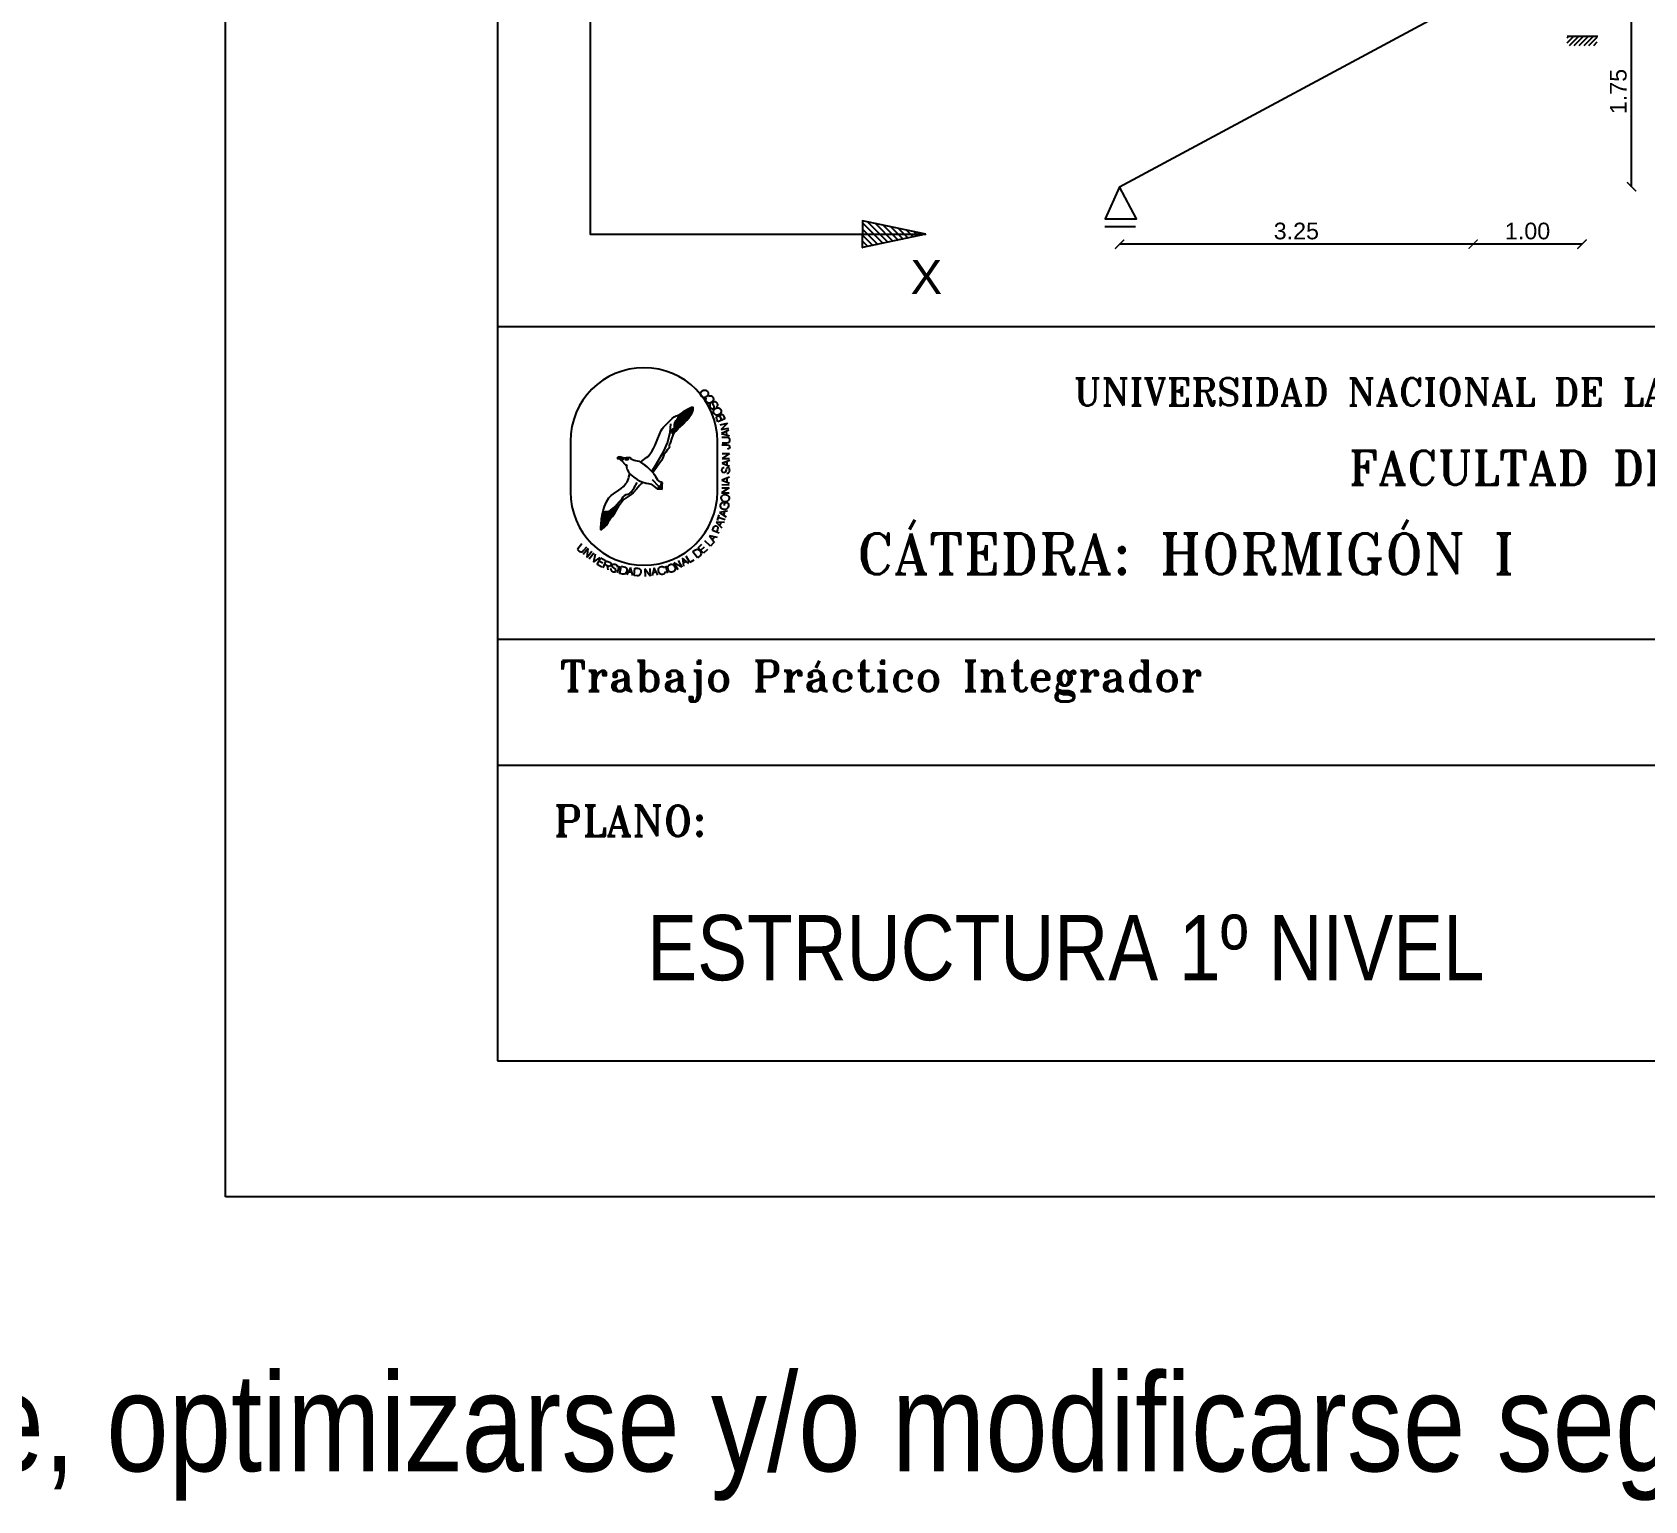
# Model space of a CAD drawing. Header units: millimetres. Extents: x 190.8 to 271.9, y 200.6 to 238.1.
# Drawn here: x 245.17 to 259.99, y 200.6 to 214.1 of the extents above; entities that cross this region are included whole.
import ezdxf
from ezdxf.enums import TextEntityAlignment as Align

# ---------------------------------------------------------------- set-up
doc = ezdxf.new("R2010")
doc.units = ezdxf.units.MM
for name, color, linetype in [('Baja', 2, 'Continuous'), ('CARATULA', 7, 'Continuous'), ('CROQUIS', 7, 'Continuous'), ('Recuadro', 1, 'Continuous'), ('Textos', 2, 'Continuous'), ('VIGAS', 5, 'Continuous')]:
    doc.layers.add(name, color=color, linetype=linetype)
doc.styles.add('NARROW', font='ARIALN.TTF', dxfattribs={"width": 0.9})
doc.styles.add('ROMANT', font='romant', dxfattribs={"height": 2.5})
doc.styles.get("Standard").update_dxf_attribs({"font": 'ARIAL.TTF'})
doc.dimstyles.get("Standard").update_dxf_attribs({"dimscale": 0.85, "dimtxt": 0.18, "dimasz": 0.1, "dimexe": 0.1, "dimexo": 0.06, "dimgap": 0.05, "dimtad": 1, "dimzin": 4, "dimdsep": 46, "dimtxsty": 'Standard', "dimblk1": 'ARCHTICK', "dimblk2": 'ARCHTICK', "dimsah": 1, "dimcen": 0.1, "dimse1": 1, "dimse2": 1, "dimclrd": 8, "dimclre": 8, "dimclrt": 1, "dimadec": 0, "dimazin": 1, "dimtfac": 1, "dimtix": 1, "dimtofl": 0, "dimtmove": 2, "dimatfit": 3, "dimldrblk": 'ARCHTICK', "dimfxl": 0, "dimtolj": 1, "dimtzin": 4, "dimarcsym": 0})

# ---------------------------------------------------------------- blocks, each defined once
blk = doc.blocks.new('_ARCHTICK')
at = {"color": 0, "linetype": 'ByBlock', "const_width": 0.15}
blk.add_lwpolyline([(-0.5, -0.5), (0.5, 0.5)], dxfattribs=at)
blk = doc.blocks.new('*D34')
at = {"layer": 'DEFPOINTS', "color": 0}
for p in [(258.412, 214.428), (259.412, 214.428), (258.412, 212.15)]:
    blk.add_point(p, dxfattribs=at)
at = {"layer": 'VIGAS', "color": 8, "lineweight": -2}
blk.add_line((259.412, 212.15), (258.412, 212.15), dxfattribs=at)
at = {"layer": 'VIGAS', "color": 8, "lineweight": -2, "xscale": 0.085, "yscale": 0.085, "zscale": 0.085, "rotation": 180}
blk.add_blockref('_ARCHTICK', (258.412, 212.15), dxfattribs=at)
at = {"layer": 'VIGAS', "color": 8, "lineweight": -2, "xscale": 0.085, "yscale": 0.085, "zscale": 0.085}
blk.add_blockref('_ARCHTICK', (259.412, 212.15), dxfattribs=at)
at = {"layer": 'VIGAS', "color": 1, "insert": (258.912, 212.27), "char_height": 0.153, "attachment_point": 5}
blk.add_mtext('\\A1;1.00', dxfattribs=at)
blk = doc.blocks.new('*D35')
at = {"layer": 'DEFPOINTS', "color": 0}
for p in [(258.412, 214.428), (255.162, 212.678), (255.162, 212.15)]:
    blk.add_point(p, dxfattribs=at)
at = {"layer": 'VIGAS', "color": 8, "lineweight": -2}
blk.add_line((258.412, 212.15), (255.162, 212.15), dxfattribs=at)
at = {"layer": 'VIGAS', "color": 8, "lineweight": -2, "xscale": 0.085, "yscale": 0.085, "zscale": 0.085, "rotation": 180}
blk.add_blockref('_ARCHTICK', (255.162, 212.15), dxfattribs=at)
at = {"layer": 'VIGAS', "color": 8, "lineweight": -2, "xscale": 0.085, "yscale": 0.085, "zscale": 0.085}
blk.add_blockref('_ARCHTICK', (258.412, 212.15), dxfattribs=at)
at = {"layer": 'VIGAS', "color": 1, "insert": (256.787, 212.27), "char_height": 0.153, "attachment_point": 5}
blk.add_mtext('\\A1;3.25', dxfattribs=at)
blk = doc.blocks.new('*D36')
at = {"layer": 'DEFPOINTS', "color": 0}
for p in [(259.412, 214.428), (259.868, 214.428), (255.162, 212.678)]:
    blk.add_point(p, dxfattribs=at)
at = {"layer": 'VIGAS', "color": 8, "lineweight": -2}
blk.add_line((259.868, 212.678), (259.868, 214.428), dxfattribs=at)
at = {"layer": 'VIGAS', "color": 8, "lineweight": -2, "xscale": 0.085, "yscale": 0.085, "zscale": 0.085}
for p, rotation in [((259.868, 214.428), 90), ((259.868, 212.678), 270)]:
    blk.add_blockref('_ARCHTICK', p, dxfattribs=dict(at, rotation=rotation))
at = {"layer": 'VIGAS', "color": 1, "insert": (259.747, 213.553), "char_height": 0.153, "attachment_point": 5, "rotation": 90}
blk.add_mtext('\\A1;1.75', dxfattribs=at)
blk = doc.blocks.new('*X120')
at = {"color": 0}
for p, q in [((-1.533, -1.533), (-0.997, -0.997)), ((-1.531, -1.513), (-0.978, -0.961)), ((-1.529, -1.494), (-0.96, -0.924)), ((-1.528, -1.475), (-0.982, -0.929)), ((-1.527, -1.456), (-1.019, -0.948)), ((-1.525, -1.437), (-1.057, -0.969)), ((-1.524, -1.418), (-1.098, -0.992)), ((-1.523, -1.399), (-1.141, -1.018)), ((-1.541, -1.612), (-1.11, -1.181)), ((-1.541, -1.629), (-1.146, -1.234)), ((-1.541, -1.647), (-1.25, -1.356)), ((-1.541, -1.665), (-1.267, -1.391)), ((-1.541, -1.682), (-1.286, -1.427)), ((-1.54, -1.593), (-1.075, -1.128)), ((-1.538, -1.573), (-1.036, -1.071)), ((-1.535, -1.553), (-1.015, -1.033)), ((-1.522, -1.38), (-1.22, -1.079)), ((-1.52, -1.361), (-1.294, -1.135)), ((-1.518, -1.341), (-1.337, -1.16)), ((-1.515, -1.321), (-1.37, -1.175)), ((-1.513, -1.301), (-1.391, -1.179)), ((-1.511, -1.67), (-1.31, -1.47)), ((-1.51, -1.28), (-1.41, -1.18)), ((-1.503, -1.256), (-1.428, -1.181)), ((-1.496, -1.231), (-1.45, -1.185)), ((-1.442, -1.619), (-1.385, -1.562))]:
    blk.add_line(p, q, dxfattribs=at)
blk = doc.blocks.new('*X121')
at = {"color": 0}
for p, q in [((0.271, -0.383), (0.359, -0.295)), ((0.288, -0.384), (0.414, -0.258)), ((0.305, -0.384), (0.413, -0.277)), ((0.322, -0.385), (0.412, -0.296)), ((0.34, -0.385), (0.41, -0.314)), ((0.357, -0.386), (0.409, -0.333)), ((0.363, -0.291), (0.416, -0.238)), ((0.366, -0.27), (0.418, -0.219)), ((0.369, -0.249), (0.42, -0.199)), ((0.372, -0.229), (0.411, -0.19)), ((0.374, -0.386), (0.408, -0.352)), ((0.375, -0.208), (0.401, -0.183)), ((0.378, -0.187), (0.39, -0.176)), ((0.391, -0.387), (0.407, -0.371))]:
    blk.add_line(p, q, dxfattribs=at)
blk = doc.blocks.new('*X122')
at = {"color": 0}
for p, q in [((-1.011, 0.58), (-0.965, 0.626)), ((-1.001, 0.608), (-0.991, 0.617)), ((-1, 0.573), (-0.941, 0.632)), ((-0.985, 0.571), (-0.928, 0.628)), ((-0.97, 0.568), (-0.915, 0.623)), ((-0.954, 0.566), (-0.901, 0.619)), ((-0.94, 0.563), (-0.887, 0.615)), ((-0.93, 0.555), (-0.874, 0.611)), ((-0.921, 0.546), (-0.86, 0.607)), ((-0.911, 0.538), (-0.846, 0.604)), ((-0.902, 0.53), (-0.837, 0.595)), ((-0.892, 0.522), (-0.836, 0.579)), ((-0.874, 0.522), (-0.834, 0.562)), ((-0.845, 0.534), (-0.833, 0.545)), ((-0.767, 0.559), (-0.734, 0.592)), ((-0.761, 0.548), (-0.715, 0.593)), ((-0.751, 0.54), (-0.7, 0.59)), ((-0.738, 0.535), (-0.687, 0.586)), ((-0.725, 0.53), (-0.677, 0.578)), ((-0.708, 0.53), (-0.668, 0.569)), ((-0.686, 0.533), (-0.664, 0.556))]:
    blk.add_line(p, q, dxfattribs=at)
blk = doc.blocks.new('*X119')
at = {"color": 0}
for p, q in [((0.707, 1.414), (1.381, 2.088)), ((0.708, 1.397), (1.376, 2.066)), ((0.715, 1.44), (1.385, 2.11)), ((0.721, 1.463), (1.388, 2.131)), ((0.785, 1.599), (1.384, 2.197)), ((0.785, 1.616), (1.363, 2.194)), ((0.786, 1.634), (1.343, 2.191)), ((0.789, 1.584), (1.39, 2.185)), ((0.789, 1.655), (1.314, 2.181)), ((0.792, 1.57), (1.39, 2.168)), ((0.794, 1.678), (1.282, 2.166)), ((0.796, 1.556), (1.391, 2.151)), ((0.804, 1.705), (1.245, 2.146)), ((0.833, 1.752), (1.207, 2.127)), ((0.896, 1.833), (1.168, 2.105)), ((0.909, 1.864), (1.126, 2.081)), ((0.913, 1.885), (1.085, 2.058)), ((0.716, 1.388), (1.364, 2.036)), ((0.724, 1.379), (1.341, 1.995)), ((0.726, 1.486), (0.78, 1.54)), ((0.733, 1.369), (1.313, 1.95)), ((0.741, 1.36), (1.273, 1.891)), ((0.916, 1.906), (1.038, 2.028)), ((0.919, 1.927), (0.985, 1.992)), ((0.922, 1.948), (0.931, 1.957)), ((0.996, 1.597), (1.216, 1.817)), ((0.75, 1.351), (0.825, 1.426))]:
    blk.add_line(p, q, dxfattribs=at)
blk = doc.blocks.new('GABIBATROS')
at = {"color": 1, "linetype": 'Continuous'}
for p, q in [((0.452, 0.927), (0.492, 0.963)), ((0.492, 0.963), (0.527, 0.997)), ((0.527, 0.997), (0.562, 1.027)), ((0.562, 1.027), (0.604, 1.047)), ((0.6, 0.95), (0.581, 0.929)), ((0.617, 0.969), (0.6, 0.95)), ((0.604, 1.047), (0.647, 1.064)), ((0.652, 0.95), (0.604, 0.938)), ((0.629, 0.988), (0.617, 0.969)), ((0.639, 1.009), (0.629, 0.988)), ((0.647, 1.064), (0.639, 1.009)), ((0.735, 1.123), (0.647, 1.064)), ((0.647, 1.064), (0.65, 1.055)), ((0.65, 1.055), (0.659, 1.044)), ((0.699, 0.962), (0.652, 0.95)), ((0.659, 1.044), (0.689, 1.021)), ((0.689, 1.021), (0.717, 0.998)), ((0.716, 0.97), (0.699, 0.962)), ((0.725, 0.978), (0.716, 0.97)), ((0.717, 0.998), (0.725, 0.988)), ((0.725, 0.988), (0.725, 0.978)), ((0.733, 0.877), (0.814, 0.963)), ((0.814, 1.168), (0.735, 1.123)), ((0.878, 1.201), (0.814, 1.168)), ((0.814, 0.963), (0.854, 1.013)), ((0.854, 1.013), (0.888, 1.061)), ((0.906, 1.213), (0.878, 1.201)), ((0.888, 1.061), (0.909, 1.096)), ((0.936, 1.217), (0.906, 1.213)), ((0.909, 1.096), (0.927, 1.128)), ((0.927, 1.128), (0.935, 1.168)), ((0.935, 1.168), (0.937, 1.19)), ((0.937, 1.19), (0.936, 1.217)), ((1.396, 1.012), (1.402, 1.033)), ((1.402, 0.985), (1.396, 1.012)), ((1.402, 1.033), (1.419, 1.046)), ((1.423, 0.933), (1.402, 0.985)), ((1.419, 1.046), (1.438, 1.048)), ((1.56, 0.988), (1.423, 0.933)), ((1.438, 1.048), (1.448, 1.044)), ((1.448, 1.044), (1.456, 1.038)), ((1.456, 1.038), (1.458, 1.051)), ((1.458, 1.051), (1.462, 1.062)), ((1.462, 1.062), (1.48, 1.076)), ((1.48, 1.076), (1.498, 1.079)), ((1.498, 1.079), (1.516, 1.074)), ((1.516, 1.074), (1.528, 1.062)), ((1.528, 1.062), (1.54, 1.04)), ((1.54, 1.04), (1.56, 0.988)), ((0.246, 0.608), (0.275, 0.687)), ((0.275, 0.687), (0.31, 0.764)), ((0.31, 0.764), (0.332, 0.797)), ((0.332, 0.797), (0.358, 0.828)), ((0.358, 0.828), (0.407, 0.883)), ((0.407, 0.883), (0.452, 0.927)), ((0.432, 0.519), (0.483, 0.721)), ((0.483, 0.721), (0.499, 0.896)), ((0.519, 0.749), (0.511, 0.724)), ((0.511, 0.724), (0.544, 0.688)), ((0.526, 0.779), (0.519, 0.749)), ((0.553, 0.705), (0.52, 0.62)), ((0.569, 0.819), (0.526, 0.779)), ((0.534, 0.746), (0.53, 0.737)), ((0.53, 0.737), (0.532, 0.728)), ((0.532, 0.728), (0.538, 0.721)), ((0.544, 0.753), (0.534, 0.746)), ((0.538, 0.721), (0.553, 0.705)), ((0.557, 0.758), (0.544, 0.753)), ((0.544, 0.688), (0.595, 0.749)), ((0.565, 0.766), (0.557, 0.758)), ((0.569, 0.902), (0.562, 0.874)), ((0.562, 0.874), (0.562, 0.847)), ((0.562, 0.847), (0.569, 0.819)), ((0.585, 0.795), (0.565, 0.766)), ((0.581, 0.929), (0.569, 0.902)), ((0.578, 0.923), (0.575, 0.907)), ((0.575, 0.907), (0.581, 0.891)), ((0.587, 0.931), (0.578, 0.923)), ((0.581, 0.891), (0.589, 0.877)), ((0.603, 0.824), (0.585, 0.795)), ((0.604, 0.938), (0.587, 0.931)), ((0.589, 0.877), (0.591, 0.865)), ((0.591, 0.865), (0.593, 0.854)), ((0.593, 0.854), (0.598, 0.844)), ((0.595, 0.749), (0.644, 0.804)), ((0.598, 0.844), (0.604, 0.835)), ((0.604, 0.835), (0.603, 0.824)), ((0.644, 0.804), (0.689, 0.842)), ((0.689, 0.842), (0.733, 0.877)), ((0.088, 0.295), (0.125, 0.351)), ((0.125, 0.351), (0.16, 0.41)), ((0.16, 0.41), (0.192, 0.473)), ((0.192, 0.473), (0.219, 0.538)), ((0.219, 0.538), (0.246, 0.608)), ((0.219, 0.11), (0.362, 0.357)), ((0.362, 0.357), (0.432, 0.519)), ((0.401, 0.34), (0.365, 0.283)), ((0.435, 0.388), (0.401, 0.34)), ((0.456, 0.412), (0.435, 0.388)), ((0.463, 0.42), (0.456, 0.412)), ((0.468, 0.431), (0.463, 0.42)), ((0.472, 0.493), (0.468, 0.486)), ((0.468, 0.486), (0.469, 0.46)), ((0.47, 0.445), (0.468, 0.431)), ((0.469, 0.46), (0.47, 0.445)), ((0.477, 0.496), (0.472, 0.493)), ((0.483, 0.502), (0.477, 0.496)), ((0.489, 0.513), (0.483, 0.502)), ((0.52, 0.62), (0.489, 0.513)), ((1.5, 0.629), (1.586, 0.63)), ((1.502, 0.478), (1.604, 0.48)), ((1.588, 0.512), (1.503, 0.511)), ((1.586, 0.63), (1.606, 0.629)), ((1.625, 0.519), (1.588, 0.512)), ((1.604, 0.48), (1.632, 0.476)), ((1.606, 0.629), (1.621, 0.626)), ((1.63, 0.401), (1.61, 0.399)), ((1.621, 0.626), (1.634, 0.619)), ((1.637, 0.527), (1.625, 0.519)), ((1.643, 0.409), (1.63, 0.401)), ((1.632, 0.476), (1.642, 0.47)), ((1.634, 0.619), (1.643, 0.608)), ((1.646, 0.538), (1.637, 0.527)), ((1.642, 0.47), (1.648, 0.462)), ((1.643, 0.608), (1.65, 0.592)), ((1.651, 0.421), (1.643, 0.409)), ((1.651, 0.554), (1.646, 0.538)), ((1.648, 0.462), (1.652, 0.451)), ((1.65, 0.592), (1.652, 0.573)), ((1.652, 0.573), (1.651, 0.554)), ((1.654, 0.439), (1.651, 0.421)), ((1.652, 0.451), (1.654, 0.439)), ((-0.543, 0.237), (-0.552, 0.212)), ((-0.552, 0.212), (-0.508, 0.205)), ((-0.51, 0.248), (-0.543, 0.237)), ((-0.483, 0.24), (-0.51, 0.248)), ((-0.508, 0.205), (-0.474, 0.176)), ((-0.443, 0.228), (-0.483, 0.24)), ((-0.474, 0.176), (-0.441, 0.19)), ((-0.439, 0.188), (-0.47, 0.175)), ((-0.47, 0.175), (-0.387, 0.087)), ((-0.441, 0.19), (-0.443, 0.228)), ((-0.314, 0.233), (-0.441, 0.223)), ((-0.441, 0.223), (-0.439, 0.188)), ((-0.401, 0.206), (-0.397, 0.214)), ((-0.399, 0.199), (-0.401, 0.206)), ((-0.392, 0.191), (-0.399, 0.199)), ((-0.397, 0.214), (-0.39, 0.219)), ((-0.37, 0.183), (-0.392, 0.191)), ((-0.39, 0.219), (-0.379, 0.223)), ((-0.387, 0.087), (-0.377, 0.081)), ((-0.379, 0.223), (-0.366, 0.223)), ((-0.377, 0.081), (-0.372, 0.083)), ((-0.372, 0.083), (-0.369, 0.087)), ((-0.371, 0.078), (-0.372, 0.069)), ((-0.372, 0.069), (-0.367, 0.04)), ((-0.368, 0.082), (-0.371, 0.078)), ((-0.347, 0.187), (-0.37, 0.183)), ((-0.369, 0.087), (-0.366, 0.087)), ((-0.365, 0.085), (-0.368, 0.082)), ((-0.367, 0.04), (-0.362, 0.021)), ((-0.366, 0.223), (-0.354, 0.221)), ((-0.366, 0.087), (-0.365, 0.085)), ((-0.362, 0.021), (-0.354, 0)), ((-0.354, 0.221), (-0.345, 0.215)), ((-0.336, 0.2), (-0.347, 0.187)), ((-0.345, 0.215), (-0.338, 0.208)), ((-0.338, 0.208), (-0.336, 0.2)), ((-0.303, 0.229), (-0.314, 0.233)), ((-0.294, 0.219), (-0.303, 0.229)), ((-0.278, 0.202), (-0.294, 0.219)), ((-0.255, 0.189), (-0.278, 0.202)), ((-0.218, 0.175), (-0.255, 0.189)), ((-0.154, 0.161), (-0.218, 0.175)), ((-0.119, 0.152), (-0.154, 0.161)), ((-0.087, 0.14), (-0.119, 0.152)), ((-0.088, 0.143), (-0.062, 0.17)), ((-0.033, 0.105), (-0.088, 0.143)), ((-0.042, 0.11), (-0.087, 0.14)), ((-0.062, 0.17), (-0.04, 0.188)), ((0.023, 0.056), (-0.042, 0.11)), ((-0.04, 0.188), (-0.003, 0.214)), ((0.028, 0.054), (-0.033, 0.105)), ((-0.003, 0.214), (0.025, 0.23)), ((0.092, -0.006), (0.023, 0.056)), ((0.025, 0.23), (0.052, 0.25)), ((0.09, -0.004), (0.028, 0.054)), ((0.052, 0.25), (0.088, 0.295)), ((0.125, -0.043), (0.219, 0.11)), ((0.216, 0.036), (0.148, -0.064)), ((0.267, 0.103), (0.216, 0.036)), ((0.313, 0.171), (0.267, 0.103)), ((0.341, 0.229), (0.313, 0.171)), ((0.365, 0.283), (0.341, 0.229)), ((1.5, -0.017), (1.506, 0.011)), ((1.506, 0.011), (1.513, 0.023)), ((1.513, 0.023), (1.521, 0.031)), ((1.521, 0.031), (1.533, 0.036)), ((1.533, 0.036), (1.544, 0.038)), ((1.589, 0.018), (1.583, -0.01)), ((1.601, 0.03), (1.589, 0.018)), ((1.618, 0.034), (1.601, 0.03)), ((1.634, 0.032), (1.618, 0.034)), ((1.642, 0.025), (1.634, 0.032)), ((1.648, 0.014), (1.642, 0.025)), ((1.652, 0), (1.648, 0.014)), ((-0.431, -0.335), (-0.382, -0.28)), ((-0.382, -0.28), (-0.359, -0.249)), ((-0.359, -0.249), (-0.342, -0.218)), ((-0.354, 0), (-0.329, -0.048)), ((-0.342, -0.218), (-0.33, -0.186)), ((-0.33, -0.186), (-0.322, -0.151)), ((-0.329, -0.048), (-0.311, -0.075)), ((-0.322, -0.151), (-0.307, -0.08)), ((-0.311, -0.075), (-0.29, -0.101)), ((-0.29, -0.101), (-0.228, -0.154)), ((-0.228, -0.154), (-0.163, -0.199)), ((-0.221, -0.361), (-0.162, -0.258)), ((-0.115, -0.315), (-0.176, -0.388)), ((-0.163, -0.199), (-0.114, -0.225)), ((-0.075, -0.279), (-0.115, -0.315)), ((-0.114, -0.225), (-0.071, -0.242)), ((-0.042, -0.253), (-0.075, -0.279)), ((-0.071, -0.242), (0.015, -0.271)), ((0.015, -0.271), (0.062, -0.279)), ((0.062, -0.279), (0.087, -0.283)), ((0.087, -0.283), (0.113, -0.293)), ((0.148, -0.064), (0.09, -0.004)), ((0.147, -0.061), (0.092, -0.006)), ((0.113, -0.293), (0.142, -0.311)), ((0.131, -0.199), (0.26, -0.332)), ((0.142, -0.311), (0.172, -0.334)), ((0.166, -0.082), (0.147, -0.061)), ((0.181, -0.104), (0.166, -0.082)), ((0.204, -0.144), (0.181, -0.104)), ((0.223, -0.18), (0.204, -0.144)), ((0.245, -0.209), (0.223, -0.18)), ((0.268, -0.229), (0.245, -0.209)), ((0.29, -0.242), (0.268, -0.229)), ((0.336, -0.264), (0.29, -0.242)), ((0.311, -0.249), (0.3, -0.325)), ((0.336, -0.264), (0.311, -0.249)), ((0.324, -0.314), (0.329, -0.288)), ((0.329, -0.385), (0.324, -0.314)), ((0.327, -0.383), (0.331, -0.311)), ((0.329, -0.288), (0.336, -0.264)), ((0.331, -0.311), (0.336, -0.264)), ((1.505, -0.045), (1.5, -0.017)), ((1.52, -0.063), (1.505, -0.045)), ((1.54, -0.07), (1.52, -0.063)), ((1.559, -0.064), (1.54, -0.07)), ((1.573, -0.05), (1.559, -0.064)), ((1.583, -0.01), (1.573, -0.05)), ((1.599, -0.076), (1.614, -0.074)), ((1.614, -0.074), (1.628, -0.068)), ((1.628, -0.068), (1.639, -0.059)), ((1.639, -0.059), (1.647, -0.048)), ((1.647, -0.048), (1.651, -0.033)), ((1.651, -0.033), (1.653, -0.015)), ((1.653, -0.015), (1.652, 0)), ((-0.76, -0.638), (-0.715, -0.558)), ((-0.715, -0.558), (-0.692, -0.532)), ((-0.692, -0.532), (-0.67, -0.513)), ((-0.67, -0.513), (-0.623, -0.48)), ((-0.623, -0.48), (-0.52, -0.409)), ((-0.52, -0.409), (-0.475, -0.375)), ((-0.456, -0.63), (-0.52, -0.712)), ((-0.513, -0.639), (-0.483, -0.603)), ((-0.483, -0.603), (-0.458, -0.569)), ((-0.475, -0.375), (-0.431, -0.335)), ((-0.458, -0.569), (-0.434, -0.538)), ((-0.438, -0.605), (-0.456, -0.63)), ((-0.415, -0.584), (-0.438, -0.605)), ((-0.434, -0.538), (-0.408, -0.512)), ((-0.317, -0.519), (-0.415, -0.584)), ((-0.408, -0.512), (-0.377, -0.495)), ((-0.377, -0.495), (-0.346, -0.484)), ((-0.346, -0.484), (-0.313, -0.472)), ((-0.278, -0.495), (-0.317, -0.519)), ((-0.313, -0.472), (-0.297, -0.462)), ((-0.297, -0.462), (-0.281, -0.448)), ((-0.281, -0.448), (-0.25, -0.409)), ((-0.237, -0.459), (-0.278, -0.495)), ((-0.25, -0.409), (-0.221, -0.361)), ((-0.176, -0.388), (-0.237, -0.459)), ((0.172, -0.334), (0.233, -0.383)), ((0.233, -0.383), (0.329, -0.385)), ((0.28, -0.336), (0.238, -0.381)), ((0.238, -0.381), (0.327, -0.383)), ((0.3, -0.325), (0.28, -0.336)), ((1.487, -0.56), (1.491, -0.541)), ((1.491, -0.589), (1.487, -0.56)), ((1.491, -0.541), (1.499, -0.524)), ((1.506, -0.613), (1.491, -0.589)), ((1.499, -0.524), (1.511, -0.511)), ((1.53, -0.628), (1.506, -0.613)), ((1.511, -0.511), (1.528, -0.501)), ((1.528, -0.501), (1.568, -0.494)), ((1.562, -0.635), (1.53, -0.628)), ((1.568, -0.494), (1.59, -0.498)), ((1.601, -0.628), (1.582, -0.634)), ((1.59, -0.498), (1.608, -0.505)), ((1.617, -0.619), (1.601, -0.628)), ((1.608, -0.505), (1.624, -0.517)), ((1.629, -0.605), (1.617, -0.619)), ((1.624, -0.517), (1.634, -0.532)), ((1.637, -0.588), (1.629, -0.605)), ((1.634, -0.532), (1.64, -0.55)), ((1.641, -0.568), (1.637, -0.588)), ((1.64, -0.55), (1.641, -0.568)), ((-0.86, -0.935), (-0.866, -0.984)), ((-0.85, -0.899), (-0.86, -0.935)), ((-0.85, -0.899), (-0.826, -0.813)), ((-0.842, -0.887), (-0.85, -0.899)), ((-0.731, -0.91), (-0.85, -0.899)), ((-0.833, -0.88), (-0.842, -0.887)), ((-0.812, -0.875), (-0.833, -0.88)), ((-0.826, -0.813), (-0.799, -0.729)), ((-0.815, -0.83), (-0.783, -0.826)), ((-0.791, -0.874), (-0.812, -0.875)), ((-0.799, -0.729), (-0.76, -0.638)), ((-0.772, -0.871), (-0.791, -0.874)), ((-0.783, -0.826), (-0.751, -0.824)), ((-0.743, -0.857), (-0.772, -0.871)), ((-0.751, -0.824), (-0.718, -0.818)), ((-0.715, -0.839), (-0.743, -0.857)), ((-0.52, -0.712), (-0.731, -0.91)), ((-0.718, -0.818), (-0.7, -0.811)), ((-0.676, -0.808), (-0.715, -0.839)), ((-0.7, -0.811), (-0.682, -0.802)), ((-0.692, -0.967), (-0.669, -0.945)), ((-0.682, -0.802), (-0.64, -0.769)), ((-0.63, -0.772), (-0.676, -0.808)), ((-0.669, -0.945), (-0.644, -0.922)), ((-0.644, -0.922), (-0.593, -0.846)), ((-0.64, -0.769), (-0.595, -0.725)), ((-0.574, -0.74), (-0.63, -0.772)), ((-0.595, -0.725), (-0.513, -0.639)), ((-0.593, -0.846), (-0.563, -0.802)), ((-0.516, -0.71), (-0.574, -0.74)), ((-0.563, -0.802), (-0.516, -0.71)), ((1.475, -0.722), (1.476, -0.701)), ((1.479, -0.741), (1.475, -0.722)), ((1.476, -0.701), (1.485, -0.672)), ((1.488, -0.758), (1.479, -0.741)), ((1.485, -0.672), (1.503, -0.655)), ((1.503, -0.772), (1.488, -0.758)), ((1.503, -0.655), (1.529, -0.647)), ((1.521, -0.781), (1.503, -0.772)), ((1.541, -0.787), (1.521, -0.781)), ((1.562, -0.787), (1.541, -0.787)), ((1.551, -0.706), (1.56, -0.649)), ((1.56, -0.649), (1.615, -0.658)), ((1.563, -0.635), (1.562, -0.635)), ((1.582, -0.784), (1.562, -0.787)), ((1.582, -0.634), (1.563, -0.635)), ((1.599, -0.775), (1.582, -0.784)), ((1.612, -0.761), (1.599, -0.775)), ((1.622, -0.743), (1.612, -0.761)), ((1.615, -0.658), (1.627, -0.691)), ((1.628, -0.723), (1.622, -0.743)), ((1.627, -0.691), (1.628, -0.723)), ((-0.872, -1.076), (-0.879, -1.135)), ((-0.879, -1.135), (-0.879, -1.186)), ((-0.879, -1.186), (-0.858, -1.176)), ((-0.866, -0.984), (-0.872, -1.076)), ((-0.858, -1.176), (-0.84, -1.164)), ((-0.84, -1.164), (-0.804, -1.133)), ((-0.804, -1.133), (-0.765, -1.091)), ((-0.765, -1.091), (-0.731, -1.045)), ((-0.731, -1.045), (-0.709, -1.003)), ((-0.709, -1.003), (-0.692, -0.967)), ((1.313, -1.196), (1.334, -1.146)), ((1.45, -1.254), (1.313, -1.196)), ((1.334, -1.146), (1.344, -1.126)), ((1.344, -1.126), (1.358, -1.112)), ((1.358, -1.112), (1.376, -1.107)), ((1.376, -1.107), (1.396, -1.11)), ((1.416, -1.178), (1.393, -1.23)), ((1.396, -1.11), (1.41, -1.12)), ((1.41, -1.12), (1.421, -1.133)), ((1.423, -1.153), (1.416, -1.178)), ((1.421, -1.133), (1.423, -1.153)), ((-1.322, -1.565), (-1.32, -1.551)), ((-1.319, -1.579), (-1.322, -1.565)), ((-1.32, -1.551), (-1.314, -1.536)), ((-1.31, -1.592), (-1.319, -1.579)), ((-1.314, -1.536), (-1.301, -1.518)), ((-1.301, -1.518), (-1.248, -1.453)), ((-1.156, -1.526), (-1.21, -1.592)), ((0.971, -1.586), (0.994, -1.572)), ((0.994, -1.572), (1.018, -1.567)), ((1.018, -1.567), (1.033, -1.57)), ((1.033, -1.536), (1.109, -1.464)), ((1.137, -1.643), (1.033, -1.536)), ((1.033, -1.57), (1.047, -1.577)), ((1.047, -1.577), (1.073, -1.601)), ((1.215, -1.568), (1.137, -1.643)), ((1.168, -1.404), (1.168, -1.404)), ((1.275, -1.507), (1.168, -1.404)), ((1.339, -1.44), (1.275, -1.507)), ((1.339, -1.44), (1.339, -1.44)), ((-1.296, -1.606), (-1.31, -1.592)), ((-1.28, -1.616), (-1.296, -1.606)), ((-1.264, -1.622), (-1.28, -1.616)), ((-1.249, -1.622), (-1.264, -1.622)), ((-1.236, -1.617), (-1.249, -1.622)), ((-1.21, -1.592), (-1.236, -1.617)), ((-0.947, -1.863), (-0.875, -1.733)), ((-0.853, -1.915), (-0.947, -1.863)), ((-0.875, -1.733), (-0.782, -1.784)), ((-0.825, -1.928), (-0.766, -1.793)), ((-0.751, -1.89), (-0.798, -1.865)), ((-0.766, -1.793), (-0.706, -1.82)), ((-0.71, -1.902), (-0.751, -1.89)), ((-0.706, -1.82), (-0.68, -1.837)), ((-0.682, -1.892), (-0.695, -1.9)), ((-0.674, -1.88), (-0.682, -1.892)), ((-0.68, -1.837), (-0.673, -1.845)), ((-0.671, -1.856), (-0.674, -1.88)), ((-0.673, -1.845), (-0.671, -1.856)), ((-0.655, -1.881), (-0.642, -1.864)), ((-0.655, -1.899), (-0.655, -1.881)), ((-0.642, -1.864), (-0.632, -1.858)), ((-0.632, -1.858), (-0.62, -1.856)), ((-0.62, -1.856), (-0.592, -1.859)), ((-0.592, -1.859), (-0.567, -1.874)), ((-0.567, -1.874), (-0.553, -1.895)), ((-0.553, -1.895), (-0.552, -1.907)), ((0.443, -1.904), (0.458, -1.881)), ((0.458, -1.881), (0.483, -1.866)), ((0.483, -1.866), (0.502, -1.861)), ((0.502, -1.861), (0.521, -1.862)), ((0.521, -1.862), (0.539, -1.867)), ((0.539, -1.867), (0.554, -1.879)), ((0.554, -1.879), (0.567, -1.893)), ((0.567, -1.893), (0.577, -1.913)), ((0.873, -1.828), (0.798, -1.702)), ((0.952, -1.781), (0.873, -1.828)), ((0.93, -1.617), (0.971, -1.586)), ((1.02, -1.735), (0.93, -1.617)), ((1.062, -1.703), (1.02, -1.735)), ((1.08, -1.686), (1.062, -1.703)), ((1.073, -1.601), (1.088, -1.627)), ((1.09, -1.669), (1.08, -1.686)), ((1.088, -1.627), (1.093, -1.65)), ((1.093, -1.65), (1.09, -1.669)), ((-0.826, -1.929), (-0.825, -1.928)), ((-0.695, -1.9), (-0.71, -1.902)), ((-0.679, -1.936), (-0.682, -1.95)), ((-0.682, -1.95), (-0.68, -1.965)), ((-0.68, -1.965), (-0.675, -1.978)), ((-0.675, -1.978), (-0.666, -1.989)), ((-0.666, -1.989), (-0.654, -1.999)), ((-0.644, -1.916), (-0.655, -1.899)), ((-0.654, -1.999), (-0.638, -2.006)), ((-0.617, -1.932), (-0.644, -1.916)), ((-0.638, -2.006), (-0.609, -2.01)), ((-0.59, -1.948), (-0.617, -1.932)), ((-0.609, -2.01), (-0.596, -2.007)), ((-0.596, -2.007), (-0.588, -2.003)), ((-0.575, -1.966), (-0.59, -1.948)), ((-0.588, -2.003), (-0.578, -1.984)), ((-0.578, -1.984), (-0.575, -1.966)), ((-0.552, -1.907), (-0.554, -1.918)), ((-0.503, -2.043), (-0.472, -1.898)), ((-0.449, -2.054), (-0.503, -2.043)), ((-0.472, -1.898), (-0.421, -1.908)), ((-0.425, -2.057), (-0.449, -2.054)), ((-0.407, -2.053), (-0.425, -2.057)), ((-0.421, -1.908), (-0.395, -1.916)), ((-0.39, -2.043), (-0.407, -2.053)), ((-0.395, -1.916), (-0.377, -1.931)), ((-0.376, -2.024), (-0.39, -2.043)), ((-0.377, -1.931), (-0.369, -1.944)), ((-0.366, -1.996), (-0.376, -2.024)), ((-0.369, -1.944), (-0.364, -1.96)), ((-0.363, -1.976), (-0.366, -1.996)), ((-0.364, -1.96), (-0.363, -1.976)), ((-0.218, -2.082), (-0.205, -1.934)), ((-0.164, -2.087), (-0.218, -2.082)), ((-0.205, -1.934), (-0.154, -1.939)), ((-0.14, -2.087), (-0.164, -2.087)), ((-0.154, -1.939), (-0.128, -1.944)), ((-0.122, -2.081), (-0.14, -2.087)), ((-0.128, -1.944), (-0.107, -1.956)), ((-0.107, -2.069), (-0.122, -2.081)), ((-0.107, -1.956), (-0.097, -1.968)), ((-0.095, -2.048), (-0.107, -2.069)), ((-0.097, -1.968), (-0.091, -1.983)), ((-0.088, -2.018), (-0.095, -2.048)), ((-0.091, -1.983), (-0.088, -2.018)), ((0.256, -1.971), (0.259, -1.952)), ((0.257, -1.993), (0.256, -1.971)), ((0.262, -2.013), (0.257, -1.993)), ((0.259, -1.952), (0.267, -1.935)), ((0.271, -2.031), (0.262, -2.013)), ((0.267, -1.935), (0.279, -1.922)), ((0.283, -2.046), (0.271, -2.031)), ((0.279, -1.922), (0.295, -1.912)), ((0.297, -2.056), (0.283, -2.046)), ((0.295, -1.912), (0.313, -1.907)), ((0.316, -2.06), (0.297, -2.056)), ((0.313, -1.907), (0.334, -1.906)), ((0.337, -2.059), (0.316, -2.06)), ((0.334, -1.906), (0.351, -1.913)), ((0.359, -2.052), (0.337, -2.059)), ((0.351, -1.913), (0.367, -1.924)), ((0.375, -2.04), (0.359, -2.052)), ((0.367, -1.924), (0.377, -1.94)), ((0.386, -2.022), (0.375, -2.04)), ((0.391, -2), (0.386, -2.022)), ((0.438, -1.932), (0.443, -1.904)), ((0.445, -1.965), (0.438, -1.932)), ((0.445, -1.965), (0.445, -1.965)), ((0.455, -1.982), (0.445, -1.965)), ((0.467, -1.997), (0.455, -1.982)), ((0.482, -2.008), (0.467, -1.997)), ((0.5, -2.014), (0.482, -2.008)), ((0.519, -2.014), (0.5, -2.014)), ((0.538, -2.009), (0.519, -2.014)), ((0.554, -2.001), (0.538, -2.009)), ((0.569, -1.988), (0.554, -2.001)), ((0.578, -1.973), (0.569, -1.988)), ((0.577, -1.913), (0.582, -1.934)), ((0.582, -1.954), (0.578, -1.973)), ((0.582, -1.934), (0.582, -1.954))]:
    blk.add_line(p, q, dxfattribs=at)
at = {"color": 1}
for p, q in [((1.457, 1.041), (1.49, 0.96)), ((1.468, 0.874), (1.613, 0.904)), ((1.613, 0.904), (1.488, 0.779)), ((1.488, 0.779), (1.634, 0.809)), ((1.638, 0.772), (1.494, 0.703)), ((1.494, 0.703), (1.647, 0.657)), ((1.585, 0.747), (1.59, 0.674)), ((1.503, 0.311), (1.652, 0.31)), ((1.652, 0.31), (1.503, 0.214)), ((1.503, 0.214), (1.652, 0.213)), ((1.653, 0.177), (1.503, 0.119)), ((1.503, 0.119), (1.651, 0.061)), ((1.597, 0.155), (1.597, 0.082)), ((1.646, -0.311), (1.498, -0.306)), ((1.649, -0.156), (1.5, -0.213)), ((1.5, -0.213), (1.647, -0.272)), ((1.594, -0.177), (1.594, -0.251)), ((1.644, -0.365), (1.494, -0.459)), ((1.494, -0.459), (1.642, -0.462)), ((1.496, -0.362), (1.644, -0.365)), ((1.441, -0.889), (1.407, -1)), ((1.566, -0.988), (1.424, -0.945)), ((1.61, -0.82), (1.452, -0.845)), ((1.452, -0.845), (1.584, -0.933)), ((1.551, -0.829), (1.534, -0.9)), ((1.389, -1.035), (1.5, -1.149)), ((1.549, -1.044), (1.389, -1.035)), ((1.481, -1.04), (1.453, -1.101)), ((-1.124, -1.551), (-1.218, -1.667)), ((-1.142, -1.728), (-1.124, -1.551)), ((1.15, -1.523), (1.083, -1.588)), ((1.257, -1.305), (1.353, -1.431)), ((1.415, -1.333), (1.257, -1.305)), ((1.355, -1.322), (1.316, -1.382)), ((-1.048, -1.612), (-1.142, -1.728)), ((-1.01, -1.642), (-1.099, -1.761)), ((-0.986, -1.662), (-1.019, -1.818)), ((-1.019, -1.818), (-0.888, -1.725)), ((-0.836, -1.839), (-0.911, -1.798)), ((-0.751, -1.889), (-0.735, -1.969)), ((-0.546, -2.031), (-0.505, -1.889)), ((0.395, -1.893), (0.431, -2.038)), ((0.56, -1.834), (0.634, -1.963)), ((0.718, -1.915), (0.56, -1.834)), ((0.644, -1.785), (0.718, -1.915)), ((0.73, -1.74), (0.749, -1.898)), ((0.852, -1.843), (0.73, -1.74)), ((0.805, -1.804), (0.742, -1.839)), ((-0.289, -1.927), (-0.361, -2.069)), ((-0.262, -2.024), (-0.333, -2.014)), ((-0.245, -2.081), (-0.289, -1.927)), ((-0.009, -1.949), (-0.001, -2.098)), ((0.096, -2.093), (-0.009, -1.949)), ((0.088, -1.944), (0.096, -2.093)), ((0.17, -1.932), (0.132, -2.087)), ((0.217, -2.018), (0.146, -2.029)), ((0.247, -2.072), (0.17, -1.932))]:
    blk.add_line(p, q, dxfattribs=at)
at = {"color": 1, "linetype": 'Continuous'}
for points in [[(1.204, 1.429), (1.194, 1.423), (1.185, 1.418), (1.177, 1.415), (1.171, 1.412), (1.165, 1.41), (1.159, 1.409), (1.154, 1.409), (1.15, 1.409), (1.146, 1.409), (1.142, 1.409), (1.138, 1.41), (1.134, 1.411), (1.131, 1.411), (1.128, 1.413), (1.124, 1.414), (1.121, 1.416), (1.118, 1.417), (1.115, 1.419), (1.112, 1.421), (1.11, 1.423), (1.107, 1.425), (1.105, 1.428), (1.102, 1.43), (1.1, 1.432), (1.098, 1.434), (1.096, 1.436), (1.095, 1.438), (1.093, 1.441), (1.092, 1.443), (1.091, 1.445), (1.09, 1.447), (1.089, 1.449), (1.088, 1.451), (1.087, 1.453), (1.086, 1.456), (1.085, 1.458), (1.084, 1.46), (1.084, 1.462), (1.083, 1.464), (1.083, 1.467), (1.083, 1.469), (1.082, 1.471), (1.082, 1.473), (1.082, 1.476), (1.082, 1.478), (1.082, 1.48), (1.082, 1.483), (1.082, 1.485), (1.083, 1.487), (1.083, 1.49), (1.084, 1.492), (1.084, 1.494), (1.085, 1.496), (1.086, 1.499), (1.086, 1.501), (1.087, 1.503), (1.088, 1.505), (1.09, 1.508), (1.091, 1.51), (1.092, 1.512), (1.093, 1.514), (1.095, 1.516), (1.096, 1.518), (1.098, 1.52), (1.099, 1.522), (1.101, 1.524), (1.103, 1.526), (1.105, 1.528), (1.106, 1.53), (1.108, 1.532), (1.11, 1.534), (1.112, 1.535), (1.114, 1.537), (1.116, 1.539), (1.118, 1.54), (1.121, 1.542), (1.123, 1.543), (1.125, 1.545), (1.127, 1.546), (1.13, 1.547), (1.132, 1.548), (1.134, 1.549), (1.136, 1.55), (1.139, 1.551), (1.141, 1.552), (1.144, 1.553), (1.146, 1.553), (1.148, 1.554), (1.151, 1.554), (1.153, 1.555), (1.156, 1.555), (1.158, 1.555), (1.16, 1.555), (1.163, 1.555), (1.165, 1.555), (1.167, 1.555), (1.17, 1.555), (1.172, 1.555), (1.174, 1.554), (1.177, 1.554), (1.179, 1.553), (1.181, 1.553), (1.183, 1.552), (1.185, 1.552), (1.188, 1.551), (1.19, 1.55), (1.192, 1.549), (1.194, 1.548), (1.196, 1.547), (1.198, 1.546), (1.2, 1.544), (1.202, 1.543), (1.204, 1.542), (1.205, 1.54), (1.207, 1.539), (1.209, 1.537), (1.211, 1.535), (1.212, 1.534), (1.214, 1.532), (1.215, 1.53), (1.217, 1.528), (1.218, 1.526), (1.22, 1.524), (1.221, 1.522), (1.222, 1.52), (1.223, 1.518), (1.225, 1.516), (1.226, 1.514), (1.227, 1.512), (1.228, 1.509), (1.228, 1.507), (1.229, 1.505), (1.23, 1.503), (1.23, 1.5), (1.231, 1.498), (1.231, 1.496), (1.232, 1.494), (1.232, 1.491), (1.232, 1.489), (1.232, 1.487), (1.232, 1.484), (1.232, 1.482), (1.232, 1.48), (1.232, 1.478), (1.231, 1.475), (1.231, 1.473), (1.23, 1.471), (1.23, 1.469), (1.229, 1.466), (1.228, 1.464), (1.227, 1.462), (1.226, 1.46), (1.225, 1.458), (1.224, 1.455), (1.223, 1.453), (1.222, 1.451), (1.22, 1.449), (1.219, 1.447), (1.217, 1.444), (1.216, 1.442), (1.214, 1.44), (1.212, 1.438), (1.21, 1.435), (1.208, 1.433), (1.206, 1.432), (1.205, 1.43), (1.204, 1.429), (1.204, 1.429)], [(1.24, 1.438), (1.248, 1.44), (1.254, 1.442), (1.26, 1.443), (1.265, 1.444), (1.27, 1.444), (1.274, 1.444), (1.277, 1.443), (1.28, 1.443), (1.283, 1.442), (1.286, 1.442), (1.289, 1.441), (1.291, 1.44), (1.294, 1.439), (1.296, 1.438), (1.298, 1.437), (1.301, 1.435), (1.303, 1.434), (1.305, 1.433), (1.307, 1.431), (1.309, 1.429), (1.311, 1.427), (1.313, 1.426), (1.315, 1.424), (1.317, 1.422), (1.318, 1.42), (1.32, 1.417), (1.322, 1.415), (1.323, 1.413), (1.325, 1.411), (1.326, 1.409), (1.327, 1.406), (1.328, 1.404), (1.329, 1.402), (1.33, 1.4), (1.331, 1.397), (1.332, 1.395), (1.333, 1.393), (1.333, 1.391), (1.334, 1.389), (1.334, 1.386), (1.335, 1.384), (1.335, 1.382), (1.335, 1.38), (1.335, 1.378), (1.335, 1.376), (1.335, 1.373), (1.334, 1.371), (1.334, 1.369), (1.333, 1.367), (1.333, 1.365), (1.332, 1.362), (1.331, 1.36), (1.33, 1.358), (1.329, 1.356), (1.328, 1.354), (1.327, 1.351), (1.326, 1.349), (1.325, 1.347), (1.324, 1.345), (1.322, 1.343), (1.321, 1.341), (1.319, 1.339), (1.318, 1.337), (1.316, 1.335), (1.315, 1.333), (1.313, 1.331), (1.311, 1.329), (1.31, 1.327), (1.308, 1.325), (1.306, 1.323), (1.304, 1.321), (1.302, 1.32), (1.3, 1.318), (1.298, 1.316), (1.296, 1.315), (1.293, 1.313), (1.291, 1.312), (1.289, 1.31), (1.286, 1.309), (1.284, 1.308), (1.282, 1.306), (1.279, 1.305), (1.277, 1.304), (1.275, 1.303), (1.273, 1.303), (1.27, 1.302), (1.268, 1.301), (1.266, 1.301), (1.263, 1.3), (1.261, 1.3), (1.259, 1.299), (1.257, 1.299), (1.254, 1.299), (1.252, 1.299), (1.25, 1.299), (1.248, 1.299), (1.245, 1.299), (1.243, 1.299), (1.241, 1.3), (1.239, 1.3), (1.237, 1.301), (1.235, 1.301), (1.232, 1.302), (1.23, 1.302), (1.228, 1.303), (1.226, 1.304), (1.224, 1.305), (1.222, 1.306), (1.22, 1.307), (1.218, 1.308), (1.216, 1.31), (1.214, 1.311), (1.212, 1.312), (1.21, 1.314), (1.209, 1.315), (1.207, 1.317), (1.205, 1.319), (1.203, 1.32), (1.202, 1.322), (1.2, 1.324), (1.199, 1.326), (1.197, 1.328), (1.196, 1.33), (1.195, 1.332), (1.194, 1.334), (1.192, 1.336), (1.191, 1.339), (1.19, 1.341), (1.189, 1.343), (1.189, 1.345), (1.188, 1.348), (1.187, 1.35), (1.187, 1.352), (1.187, 1.355), (1.186, 1.358), (1.186, 1.36), (1.186, 1.363), (1.187, 1.367), (1.187, 1.37), (1.188, 1.374), (1.189, 1.378), (1.191, 1.383), (1.193, 1.389), (1.195, 1.395)], [(1.447, 1.074), (1.436, 1.07), (1.427, 1.067), (1.419, 1.065), (1.411, 1.064), (1.405, 1.063), (1.4, 1.063), (1.395, 1.064), (1.391, 1.065), (1.386, 1.066), (1.383, 1.067), (1.379, 1.068), (1.376, 1.069), (1.372, 1.071), (1.369, 1.073), (1.367, 1.075), (1.364, 1.077), (1.361, 1.079), (1.359, 1.081), (1.356, 1.084), (1.354, 1.086), (1.352, 1.089), (1.35, 1.092), (1.348, 1.094), (1.346, 1.097), (1.345, 1.099), (1.343, 1.102), (1.342, 1.104), (1.341, 1.107), (1.34, 1.109), (1.339, 1.111), (1.338, 1.114), (1.338, 1.116), (1.337, 1.118), (1.337, 1.121), (1.336, 1.123), (1.336, 1.125), (1.336, 1.128), (1.336, 1.13), (1.336, 1.132), (1.336, 1.135), (1.336, 1.137), (1.336, 1.139), (1.336, 1.141), (1.337, 1.144), (1.337, 1.146), (1.338, 1.148), (1.338, 1.151), (1.339, 1.153), (1.34, 1.155), (1.341, 1.157), (1.342, 1.159), (1.343, 1.161), (1.344, 1.163), (1.345, 1.166), (1.346, 1.168), (1.347, 1.17), (1.349, 1.171), (1.35, 1.173), (1.352, 1.175), (1.354, 1.177), (1.355, 1.179), (1.357, 1.181), (1.359, 1.183), (1.361, 1.184), (1.363, 1.186), (1.365, 1.188), (1.367, 1.189), (1.369, 1.191), (1.371, 1.192), (1.373, 1.194), (1.376, 1.195), (1.378, 1.196), (1.38, 1.198), (1.383, 1.199), (1.385, 1.2), (1.388, 1.201), (1.39, 1.202), (1.393, 1.203), (1.395, 1.204), (1.397, 1.204), (1.4, 1.205), (1.402, 1.206), (1.405, 1.206), (1.407, 1.206), (1.41, 1.207), (1.412, 1.207), (1.415, 1.207), (1.417, 1.207), (1.419, 1.207), (1.422, 1.207), (1.424, 1.207), (1.427, 1.207), (1.429, 1.207), (1.431, 1.206), (1.433, 1.206), (1.436, 1.205), (1.438, 1.205), (1.44, 1.204), (1.442, 1.203), (1.444, 1.202), (1.446, 1.201), (1.448, 1.2), (1.45, 1.199), (1.452, 1.198), (1.454, 1.197), (1.456, 1.196), (1.458, 1.194), (1.46, 1.193), (1.462, 1.191), (1.463, 1.19), (1.465, 1.188), (1.467, 1.187), (1.468, 1.185), (1.47, 1.183), (1.471, 1.181), (1.473, 1.18), (1.474, 1.178), (1.475, 1.176), (1.476, 1.174), (1.477, 1.172), (1.479, 1.17), (1.48, 1.167), (1.481, 1.165), (1.482, 1.163), (1.482, 1.161), (1.483, 1.158), (1.484, 1.156), (1.485, 1.154), (1.485, 1.151), (1.486, 1.149), (1.486, 1.147), (1.486, 1.144), (1.487, 1.142), (1.487, 1.139), (1.487, 1.137), (1.487, 1.135), (1.487, 1.132), (1.487, 1.13), (1.486, 1.128), (1.486, 1.126), (1.486, 1.123), (1.485, 1.121), (1.485, 1.119), (1.484, 1.117), (1.483, 1.115), (1.482, 1.113), (1.481, 1.11), (1.48, 1.108), (1.479, 1.106), (1.478, 1.104), (1.476, 1.102), (1.475, 1.1), (1.473, 1.098), (1.472, 1.096), (1.47, 1.095), (1.469, 1.093), (1.467, 1.091), (1.465, 1.089), (1.463, 1.087), (1.461, 1.085), (1.459, 1.083), (1.456, 1.081), (1.454, 1.08), (1.452, 1.078), (1.45, 1.076), (1.449, 1.075), (1.448, 1.074), (1.447, 1.074)]]:
    blk.add_lwpolyline(points, dxfattribs=at)
blk.add_lwpolyline([(1.279, 1.287, 0.029143), (1.274, 1.283, 0.04084), (1.271, 1.279, 0.020576), (1.267, 1.274, 0.02489), (1.264, 1.269, 0.09405), (1.262, 1.26, 0.058559), (1.262, 1.244, 0.058666), (1.266, 1.229, 0.062608), (1.272, 1.217, 0.037699), (1.283, 1.204, 0.052779), (1.292, 1.197, 0.020816), (1.298, 1.193, 0.036604), (1.303, 1.191, 0.048939), (1.307, 1.19, 0.027834), (1.314, 1.189, 0.085178), (1.323, 1.19, 0.064213), (1.335, 1.195, 0.072193), (1.342, 1.201, 0.066887), (1.348, 1.209, 0.080789), (1.352, 1.221, 0.106543), (1.351, 1.23, 0.076681), (1.346, 1.242, -0.043763), (1.335, 1.262, -0.021616), (1.323, 1.292, -0.081018), (1.322, 1.301, -0.11289), (1.324, 1.309, -0.093385), (1.33, 1.317, -0.029764), (1.336, 1.322, -0.032533), (1.343, 1.326, -0.030568), (1.352, 1.33, -0.065332), (1.356, 1.331, -0.065302), (1.361, 1.331, -0.040875), (1.368, 1.33, -0.03253), (1.374, 1.327, -0.030765), (1.38, 1.324, -0.066284), (1.39, 1.315, -0.053821), (1.4, 1.302, -0.015483), (1.405, 1.293, -0.022364), (1.408, 1.286, -0.022607), (1.411, 1.277, -0.033839), (1.412, 1.271, -0.048022), (1.413, 1.265, -0.039731), (1.412, 1.257, -0.029874), (1.41, 1.25, -0.029762), (1.407, 1.244, -0.033916), (1.405, 1.24, -0.01424), (1.399, 1.232, -0.059463), (1.395, 1.227, -0.037584), (1.388, 1.222)], format="xyb", dxfattribs=at)
at = {"layer": 'CROQUIS', "color": 2}
blk.add_lwpolyline([(1.413, -0.438), (1.413, 0.551, 1), (-1.47, 0.551), (-1.47, -0.438, 1)], format="xyb", close=True, dxfattribs=at)
at = {"color": 1, "xscale": 0.6195305646367814, "yscale": 0.618970407309466, "zscale": 0.6195305646367814}
for name in ['*X119', '*X122', '*X121', '*X120']:
    blk.add_blockref(name, (0.075, -0.144), dxfattribs=at)

msp = doc.modelspace()

# ---------------------------------------------------------------- hatches: boundary and pattern name
at = {"layer": 'Baja'}
h = msp.add_hatch(dxfattribs=at)
h.set_pattern_fill('ANSI31', color=256, scale=0.0125, angle=-90, style=0)
h.set_pattern_definition([(315, (-35.458082, 342.157605), (0.028063289, 0.028063289), [])])
h.paths.add_polyline_path([(253.383, 212.241), (252.8, 212.119), (252.8, 212.241), (252.8, 212.364)])
at = {"layer": 'VIGAS'}
h = msp.add_hatch(dxfattribs=at)
h.set_pattern_fill('ANSI31', color=256, scale=0.01, style=0)
h.set_pattern_definition([(45, (153.801243, -7.857352), (-0.0224506403, 0.0224506403), [])])
edge = h.paths.add_edge_path()
edge.add_line((259.276, 214.063), (259.276, 213.977))
edge.add_line((259.276, 213.977), (259.553, 213.977))
edge.add_line((259.553, 213.977), (259.553, 214.063))
edge.add_line((259.276, 214.063), (259.558, 214.063))

# ---------------------------------------------------------------- linework, layer by layer
at = {"color": 6}
msp.add_line((249.446, 204.643), (270.696, 204.643), dxfattribs=at)
msp.add_lwpolyline([(249.446, 236.87), (249.446, 204.643)], dxfattribs=at)
at = {"color": 2}
msp.add_lwpolyline([(251.946, 204.643), (270.696, 204.643)], dxfattribs=at)
at = {"layer": 'Baja'}
for points in [[(250.296, 215.137), (250.296, 212.241), (253.383, 212.241)], [(253.383, 212.241), (252.8, 212.364), (252.8, 212.241)], [(253.383, 212.241), (252.8, 212.119), (252.8, 212.241)]]:
    msp.add_lwpolyline(points, dxfattribs=at)
at = {"layer": 'CARATULA', "color": 6}
for points in [[(249.446, 211.394), (270.696, 211.394)], [(249.446, 208.519), (270.696, 208.519)], [(249.446, 207.36), (270.696, 207.36)]]:
    msp.add_lwpolyline(points, dxfattribs=at)
at = {"layer": 'Recuadro'}
for p, q in [((246.946, 203.393), (246.946, 238.12)), ((271.946, 203.393), (246.946, 203.393))]:
    msp.add_line(p, q, dxfattribs=at)
at = {"layer": 'VIGAS'}
for points in [[(255.162, 212.678), (258.412, 214.428), (255.162, 216.178), (258.412, 217.678), (255.162, 219.178), (255.162, 219.178), (255.162, 219.178)], [(259.276, 214.063), (259.558, 214.063)], [(255.162, 212.678), (255.03, 212.383), (255.317, 212.383), (255.162, 212.678)], [(255.026, 212.313), (255.308, 212.313)]]:
    msp.add_lwpolyline(points, dxfattribs=at)

# ---------------------------------------------------------------- block references
at = {"layer": 'CARATULA', "xscale": 0.4687498125000005, "yscale": 0.4687498125000005, "zscale": 0.4687498125}
msp.add_blockref('GABIBATROS', (250.804, 210.08), dxfattribs=at)

# ---------------------------------------------------------------- texts
at = {"layer": 'Baja', "insert": (253.241, 212.004), "char_height": 0.312, "width": 0.71262, "attachment_point": 1}
msp.add_mtext('X', dxfattribs=at)
at = {"layer": 'CARATULA', "color": 4, "style": 'ROMANT'}
msp.add_text('UNIVERSIDAD NACIONAL DE LA PATAGONIA SAN JUAN BOSCO', height=0.25, dxfattribs=at).set_placement((260.155, 210.792), align=Align.MIDDLE)
at = {"layer": 'CARATULA', "color": 3, "style": 'ROMANT'}
msp.add_text('FACULTAD DE INGENIERIA', height=0.3125, dxfattribs=at).set_placement((260.155, 210.095), align=Align.MIDDLE)
for s, height, p in [('CÁTEDRA: HORMIGÓN I', 0.375, (252.749, 209.116)), ('Trabajo Práctico Integrador', 0.28125, (250.019, 208.04)), ('PLANO:', 0.2803, (249.962, 206.709))]:
    msp.add_text(s, height=height, dxfattribs=at).set_placement(p)
at = {"layer": 'Textos', "style": 'NARROW'}
for s, height, p in [('ESTRUCTURA 1º NIVEL', 0.6, (250.822, 205.384)), ('Nota: las secciones de los elementos estructurales son sólo tentativos. Deberán calcularse, optimizarse y/o modificarse según cálculo.', 0.9, (203.784, 200.871))]:
    msp.add_text(s, height=height, dxfattribs=at).set_placement(p)

# ---------------------------------------------------------------- dimensions: what is measured, and where the dimension line sits
at = {"layer": 'VIGAS'}
dim = msp.add_linear_dim(base=(259.868, 214.428), p1=(255.162, 212.678), p2=(259.412, 214.428), angle=90, dimstyle='Standard', override={"dimfxl": 1.25}, dxfattribs=at)
dim.commit()
dim.dimension.update_dxf_attribs({"geometry": '*D36', "text_midpoint": (259.747, 213.553)})
for base, p1, p2, picture, middle in [((255.162, 212.15), (258.412, 214.428), (255.162, 212.678), '*D35', (256.787, 212.27)), ((258.412, 212.15), (259.412, 214.428), (258.412, 214.428), '*D34', (258.912, 212.27))]:
    dim = msp.add_linear_dim(base=base, p1=p1, p2=p2, dimstyle='Standard', override={"dimfxl": 1.25}, dxfattribs=at)
    dim.commit()
    dim.dimension.update_dxf_attribs({"geometry": picture, "text_midpoint": middle})

doc.saveas('drawing.dxf')
